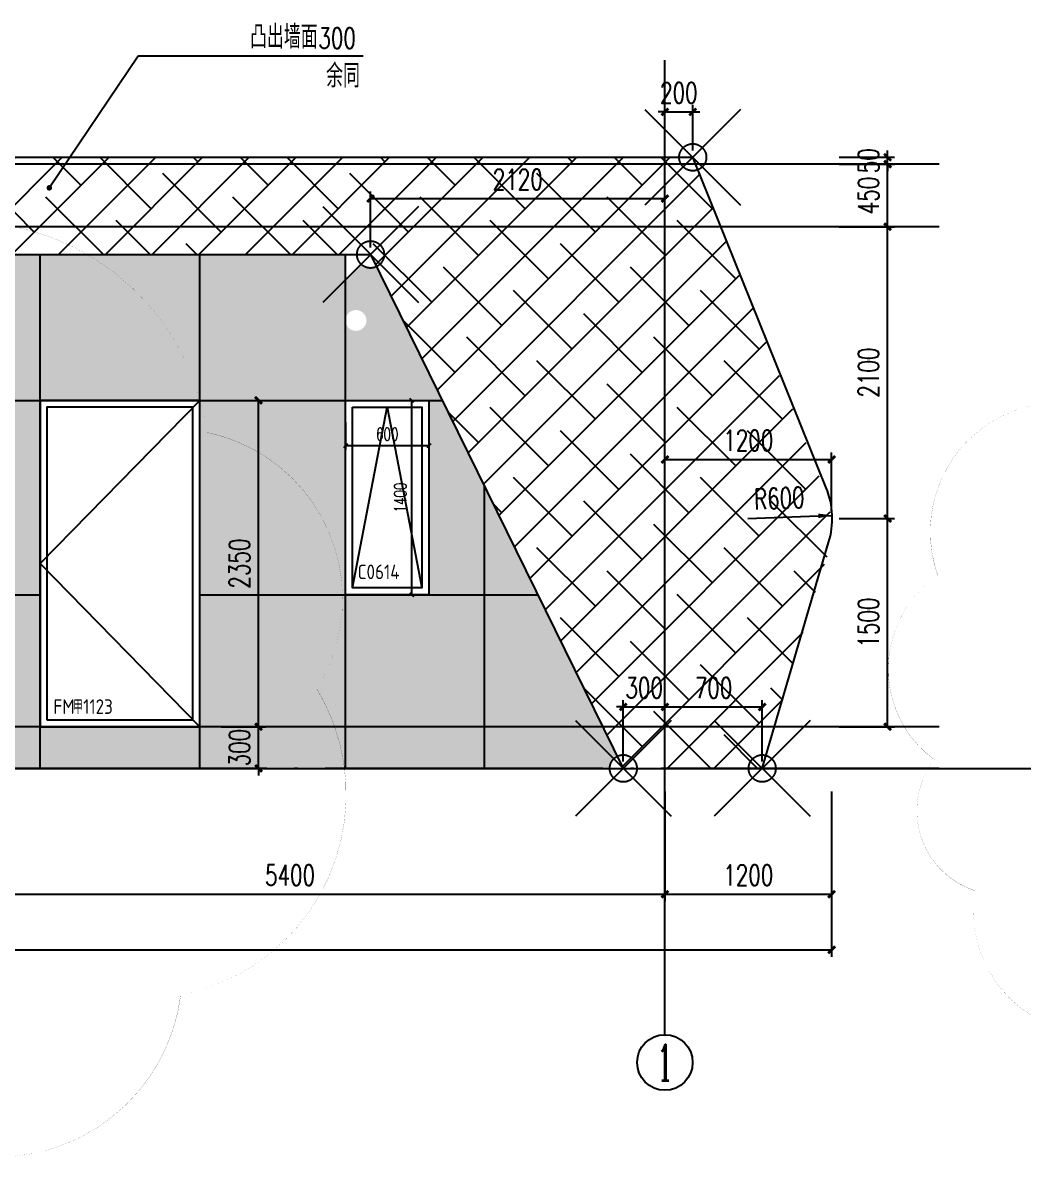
# Model space of a CAD drawing. Extents: x -4210259 to 293730, y -7499 to 868879.
# Drawn here: x -2235998 to -2228793, y 514138 to 522307 of the extents above; entities that cross this region are included whole.
import ezdxf
from ezdxf.enums import TextEntityAlignment as Align

# ---------------------------------------------------------------- set-up
doc = ezdxf.new("R2010")
doc.units = 0
doc.header["$LTSCALE"] = 1000
doc.header["$MEASUREMENT"] = 0
doc.linetypes.add('99立面图例外参$0$99立面图例外参$0$$0$DOTE', pattern=[2.42, 2, -0.2, 0.02, -0.2])
doc.linetypes.add('DOTE', pattern=[2.42, 2, -0.2, 0.02, -0.2])
doc.layers.get('Defpoints').update_dxf_attribs({"color": 210})
for name, color, linetype in [('99立面图例外参$0$99立面图例外参$0$$0$A-AXIS-DOTE', 14, '99立面图例外参$0$99立面图例外参$0$$0$DOTE'), ('99立面图例外参$0$99立面图例外参$0$$0$AS-COLN', 6, 'Continuous'), ('A-AXIS-D', 1, 'Continuous'), ('A-AXIS-DOTE', 14, 'DOTE'), ('A-AXIS-DP', 126, 'Continuous'), ('A-HATCH-2', 251, 'Continuous'), ('A-LIN-V', 9, 'Continuous'), ('A-SFCE', 30, 'Continuous'), ('A-WINDOW', 140, 'Continuous'), ('A-门窗表显示尺寸', 160, 'Continuous'), ('DIM_SYMB', 3, 'Continuous'), ('PUB_TEXT', 7, 'Continuous')]:
    doc.layers.add(name, color=color, linetype=linetype)
doc.layers.add('99立面图例外参$0$99立面图例外参$0$A-WALL-HATCH', color=8, linetype='Continuous', lineweight=13)
doc.styles.add('_TCH_AXIS', font='COMPLEX', dxfattribs={"bigfont": 'GBCBIG'})
doc.styles.add('_TCH_DIM', font='SIMPLEX', dxfattribs={"bigfont": 'GBCBIG'})
doc.styles.add('_TCH_DIM_T3', font='SIMPLEX', dxfattribs={"width": 0.705882, "bigfont": 'GBCBIG'})
doc.styles.get("Standard").update_dxf_attribs({"font": 'gbenor.shx', "bigfont": 'gbcbig.shx'})
doc.dimstyles.new('_TCH_ARCH&&30', dxfattribs={"dimtxt": 89.25, "dimasz": 30, "dimexe": 30, "dimexo": 30, "dimgap": 37.875, "dimtad": 1, "dimdec": 0, "dimzin": 0, "dimdsep": 46, "dimtxsty": '_TCH_DIM_T3', "dimblk": 'ARCHTICK', "dimcen": 0.09, "dimclrt": 7, "dimazin": 2, "dimtfac": 1, "dimtdec": 0, "dimtix": 1, "dimtmove": 2, "dimatfit": 3, "dimfxl": 0, "dimtolj": 1, "dimtzin": 0, "dimarcsym": 0})
doc.dimstyles.new('_TCH_ARCH&&50', dxfattribs={"dimtxt": 148.75, "dimasz": 50, "dimexe": 50, "dimexo": 50, "dimgap": 63.125, "dimtad": 1, "dimdec": 0, "dimzin": 0, "dimdsep": 46, "dimtxsty": '_TCH_DIM_T3', "dimblk": 'ARCHTICK', "dimcen": 0.09, "dimclrt": 7, "dimazin": 2, "dimtfac": 1, "dimtdec": 0, "dimtix": 1, "dimtmove": 2, "dimatfit": 3, "dimfxl": 0, "dimtolj": 1, "dimtzin": 0, "dimarcsym": 0})

# ---------------------------------------------------------------- blocks, each defined once
blk = doc.blocks.new('_ArchTick')
at = {"color": 0, "linetype": 'ByBlock', "const_width": 0.4}
blk.add_lwpolyline([(-0.5, -0.5), (0.5, 0.5)], dxfattribs=at)
blk = doc.blocks.new('*D1239')
at = {"layer": 'A-门窗表显示尺寸', "color": 0, "lineweight": -2}
for p, q in [((40599807523.278801, 3385975122.547975), (40599807523.278801, 3385974923.821961)), ((40599808123.275787, 3385975122.547975), (40599808123.275787, 3385974923.821961)), ((40599807523.278801, 3385974953.821961), (40599808123.275787, 3385974953.821961))]:
    blk.add_line(p, q, dxfattribs=at)
at = {"layer": 'Defpoints', "color": 0}
for p in [(40599807523.278801, 3385975152.547975), (40599808123.275787, 3385975152.547975), (40599808123.275787, 3385974953.821961)]:
    blk.add_point(p, dxfattribs=at)
at = {"layer": 'A-门窗表显示尺寸', "color": 0, "lineweight": -2, "xscale": 30, "yscale": 30, "zscale": 30, "rotation": 180}
blk.add_blockref('_ArchTick', (40599807523.278801, 3385974953.821961), dxfattribs=at)
at = {"layer": 'A-门窗表显示尺寸', "color": 0, "lineweight": -2, "xscale": 30, "yscale": 30, "zscale": 30}
blk.add_blockref('_ArchTick', (40599808123.275787, 3385974953.821961), dxfattribs=at)
at = {"layer": 'A-门窗表显示尺寸', "color": 7, "insert": (40599807823.277298, 3385975036.321961), "char_height": 89.25, "attachment_point": 5, "style": '_TCH_DIM_T3'}
blk.add_mtext('\\A1;600', dxfattribs=at)
blk = doc.blocks.new('*D1240')
at = {"layer": 'A-门窗表显示尺寸', "color": 0, "lineweight": -2}
for p, q in [((40599807750.000023, 3385975280.000002), (40599808029.997002, 3385975280.000002)), ((40599807999.997002, 3385973880.000002), (40599807999.997002, 3385975280.000002)), ((40599807750.000023, 3385973880.000002), (40599808029.997002, 3385973880.000002))]:
    blk.add_line(p, q, dxfattribs=at)
at = {"layer": 'Defpoints', "color": 0}
for p in [(40599807720.000023, 3385975280.000002), (40599807999.997002, 3385975280.000002), (40599807720.000023, 3385973880.000002)]:
    blk.add_point(p, dxfattribs=at)
at = {"layer": 'A-门窗表显示尺寸', "color": 0, "lineweight": -2, "xscale": 30, "yscale": 30, "zscale": 30}
for p, rotation in [((40599807999.997002, 3385975280.000002), 90), ((40599807999.997002, 3385973880.000002), 270)]:
    blk.add_blockref('_ArchTick', p, dxfattribs=dict(at, rotation=rotation))
at = {"layer": 'A-门窗表显示尺寸', "color": 7, "insert": (40599807917.496986, 3385974579.99999), "char_height": 89.25, "attachment_point": 5, "rotation": 90, "style": '_TCH_DIM_T3'}
blk.add_mtext('\\A1;1400', dxfattribs=at)
blk = doc.blocks.new('99立面图例外参$0$99立面图例外参$0$$0$dotee')
at = {"layer": '99立面图例外参$0$99立面图例外参$0$$0$A-AXIS-DOTE'}
for points in [[(433561.4, -2127753.2), (434268.5, -2128460.3)], [(434268.5, -2127753.2), (433561.4, -2128460.3)]]:
    blk.add_lwpolyline(points, dxfattribs=at)
blk.add_circle((433914.9, -2128106.8), 100, dxfattribs=at)
blk = doc.blocks.new('*D138')
at = {"layer": 'A-AXIS-DP', "color": 0, "lineweight": -2}
for p, q in [((-2234570, 519587.5), (-2234250, 519587.5)), ((-2234300, 517237.5), (-2234300, 519587.5)), ((-2234570, 517237.5), (-2234250, 517237.5))]:
    blk.add_line(p, q, dxfattribs=at)
at = {"layer": 'Defpoints', "color": 0}
for p in [(-2234620, 519587.5), (-2234300, 519587.5), (-2234620, 517237.5)]:
    blk.add_point(p, dxfattribs=at)
at = {"layer": 'A-AXIS-DP', "color": 0, "lineweight": -2, "xscale": 50, "yscale": 50, "zscale": 50}
for p, rotation in [((-2234300, 519587.5), 90), ((-2234300, 517237.5), 270)]:
    blk.add_blockref('_ArchTick', p, dxfattribs=dict(at, rotation=rotation))
at = {"layer": 'A-AXIS-DP', "color": 7, "insert": (-2234437.5, 518412.5), "char_height": 148.75, "attachment_point": 5, "rotation": 90, "style": '_TCH_DIM_T3'}
blk.add_mtext('\\A1;2350', dxfattribs=at)
blk = doc.blocks.new('*D139')
at = {"layer": 'A-AXIS-DP', "color": 0, "lineweight": -2}
for p, q in [((-2234300, 517237.5), (-2234300, 517287.5)), ((-2234570, 517237.5), (-2234250, 517237.5)), ((-2234300, 516937.5), (-2234300, 517237.5)), ((-2234570, 516937.5), (-2234250, 516937.5)), ((-2234300, 516937.5), (-2234300, 516887.5))]:
    blk.add_line(p, q, dxfattribs=at)
at = {"layer": 'Defpoints', "color": 0}
for p in [(-2234620, 517237.5), (-2234300, 517237.5), (-2234620, 516937.5)]:
    blk.add_point(p, dxfattribs=at)
at = {"layer": 'A-AXIS-DP', "color": 0, "lineweight": -2, "xscale": 50, "yscale": 50, "zscale": 50}
for p, rotation in [((-2234300, 517237.5), 270), ((-2234300, 516937.5), 90)]:
    blk.add_blockref('_ArchTick', p, dxfattribs=dict(at, rotation=rotation))
at = {"layer": 'A-AXIS-DP', "color": 7, "insert": (-2234437.5, 517087.5), "char_height": 148.75, "attachment_point": 5, "rotation": 90, "style": '_TCH_DIM_T3'}
blk.add_mtext('\\A1;300', dxfattribs=at)
blk = doc.blocks.new('*D917')
at = {"layer": 'A-AXIS-DP', "color": 0, "lineweight": -2}
for p, q in [((-2231673.3, 516987.5), (-2231673.3, 517430)), ((-2231373.3, 516987.5), (-2231373.3, 517430)), ((-2231673.3, 517380), (-2231723.3, 517380)), ((-2231673.3, 517380), (-2231373.3, 517380)), ((-2231373.3, 517380), (-2231323.3, 517380))]:
    blk.add_line(p, q, dxfattribs=at)
at = {"layer": 'Defpoints', "color": 0}
for p in [(-2231373.3, 517380), (-2231673.3, 516937.5), (-2231373.3, 516937.5)]:
    blk.add_point(p, dxfattribs=at)
at = {"layer": 'A-AXIS-DP', "color": 0, "lineweight": -2, "xscale": 50, "yscale": 50, "zscale": 50}
blk.add_blockref('_ArchTick', (-2231673.3, 517380), dxfattribs=at)
at = {"layer": 'A-AXIS-DP', "color": 0, "lineweight": -2, "xscale": 50, "yscale": 50, "zscale": 50, "rotation": 180}
blk.add_blockref('_ArchTick', (-2231373.3, 517380), dxfattribs=at)
at = {"layer": 'A-AXIS-DP', "color": 7, "insert": (-2231523.3, 517517.5), "char_height": 148.75, "attachment_point": 5, "style": '_TCH_DIM_T3'}
blk.add_mtext('\\A1;300', dxfattribs=at)
blk = doc.blocks.new('*D918')
at = {"layer": 'A-AXIS-DP', "color": 0, "lineweight": -2}
for p, q in [((-2231373.3, 516987.5), (-2231373.3, 517430)), ((-2230673.3, 516987.5), (-2230673.3, 517430)), ((-2231373.3, 517380), (-2230673.3, 517380))]:
    blk.add_line(p, q, dxfattribs=at)
at = {"layer": 'Defpoints', "color": 0}
for p in [(-2230673.3, 517380), (-2231373.3, 516937.5), (-2230673.3, 516937.5)]:
    blk.add_point(p, dxfattribs=at)
at = {"layer": 'A-AXIS-DP', "color": 0, "lineweight": -2, "xscale": 50, "yscale": 50, "zscale": 50, "rotation": 180}
blk.add_blockref('_ArchTick', (-2231373.3, 517380), dxfattribs=at)
at = {"layer": 'A-AXIS-DP', "color": 0, "lineweight": -2, "xscale": 50, "yscale": 50, "zscale": 50}
blk.add_blockref('_ArchTick', (-2230673.3, 517380), dxfattribs=at)
at = {"layer": 'A-AXIS-DP', "color": 7, "insert": (-2231023.3, 517517.5), "char_height": 148.75, "attachment_point": 5, "style": '_TCH_DIM_T3'}
blk.add_mtext('\\A1;700', dxfattribs=at)
blk = doc.blocks.new('*D919')
at = {"layer": 'A-AXIS-DP', "color": 0, "lineweight": -2}
for p, q in [((-2233493.3, 520687.5), (-2233493.3, 521090)), ((-2231373.3, 520687.5), (-2231373.3, 521090)), ((-2233493.3, 521040), (-2231373.3, 521040))]:
    blk.add_line(p, q, dxfattribs=at)
at = {"layer": 'Defpoints', "color": 0}
for p in [(-2231373.3, 521040), (-2233493.3, 520637.5), (-2231373.3, 520637.5)]:
    blk.add_point(p, dxfattribs=at)
at = {"layer": 'A-AXIS-DP', "color": 0, "lineweight": -2, "xscale": 50, "yscale": 50, "zscale": 50, "rotation": 180}
blk.add_blockref('_ArchTick', (-2233493.3, 521040), dxfattribs=at)
at = {"layer": 'A-AXIS-DP', "color": 0, "lineweight": -2, "xscale": 50, "yscale": 50, "zscale": 50}
blk.add_blockref('_ArchTick', (-2231373.3, 521040), dxfattribs=at)
at = {"layer": 'A-AXIS-DP', "color": 7, "insert": (-2232433.3, 521177.5), "char_height": 148.75, "attachment_point": 5, "style": '_TCH_DIM_T3'}
blk.add_mtext('\\A1;2120', dxfattribs=at)
blk = doc.blocks.new('*D920')
at = {"layer": 'A-AXIS-DP', "color": 0, "lineweight": -2}
for p, q in [((-2230119.1, 521337.5), (-2229720, 521337.5)), ((-2229770, 521337.5), (-2229770, 521387.5)), ((-2229770, 521287.5), (-2229770, 521337.5)), ((-2230119.1, 521287.5), (-2229720, 521287.5)), ((-2229770, 521287.5), (-2229770, 521237.5))]:
    blk.add_line(p, q, dxfattribs=at)
at = {"layer": 'Defpoints', "color": 0}
for p in [(-2230169.1, 521337.5), (-2229770, 521337.5), (-2230169.1, 521287.5)]:
    blk.add_point(p, dxfattribs=at)
at = {"layer": 'A-AXIS-DP', "color": 0, "lineweight": -2, "xscale": 50, "yscale": 50, "zscale": 50}
for p, rotation in [((-2229770, 521337.5), 270), ((-2229770, 521287.5), 90)]:
    blk.add_blockref('_ArchTick', p, dxfattribs=dict(at, rotation=rotation))
at = {"layer": 'A-AXIS-DP', "color": 7, "insert": (-2229907.5, 521312.5), "char_height": 148.75, "attachment_point": 5, "rotation": 90, "style": '_TCH_DIM_T3'}
blk.add_mtext('\\A1;50', dxfattribs=at)
blk = doc.blocks.new('*D921')
at = {"layer": 'A-AXIS-DP', "color": 0, "lineweight": -2}
for p, q in [((-2230119.1, 521287.5), (-2229720, 521287.5)), ((-2229770, 520837.5), (-2229770, 521287.5)), ((-2230119.1, 520837.5), (-2229720, 520837.5))]:
    blk.add_line(p, q, dxfattribs=at)
at = {"layer": 'Defpoints', "color": 0}
for p in [(-2230169.1, 521287.5), (-2229770, 521287.5), (-2230169.1, 520837.5)]:
    blk.add_point(p, dxfattribs=at)
at = {"layer": 'A-AXIS-DP', "color": 0, "lineweight": -2, "xscale": 50, "yscale": 50, "zscale": 50}
for p, rotation in [((-2229770, 521287.5), 90), ((-2229770, 520837.5), 270)]:
    blk.add_blockref('_ArchTick', p, dxfattribs=dict(at, rotation=rotation))
at = {"layer": 'A-AXIS-DP', "color": 7, "insert": (-2229907.5, 521062.5), "char_height": 148.75, "attachment_point": 5, "rotation": 90, "style": '_TCH_DIM_T3'}
blk.add_mtext('\\A1;450', dxfattribs=at)
blk = doc.blocks.new('*D922')
at = {"layer": 'A-AXIS-DP', "color": 0, "lineweight": -2}
for p, q in [((-2230119.1, 520837.5), (-2229720, 520837.5)), ((-2229770, 518737.1), (-2229770, 520837.5)), ((-2230119.1, 518737.1), (-2229720, 518737.1))]:
    blk.add_line(p, q, dxfattribs=at)
at = {"layer": 'Defpoints', "color": 0}
for p in [(-2230169.1, 520837.5), (-2229770, 520837.5), (-2230169.1, 518737.1)]:
    blk.add_point(p, dxfattribs=at)
at = {"layer": 'A-AXIS-DP', "color": 0, "lineweight": -2, "xscale": 50, "yscale": 50, "zscale": 50}
for p, rotation in [((-2229770, 520837.5), 90), ((-2229770, 518737.1), 270)]:
    blk.add_blockref('_ArchTick', p, dxfattribs=dict(at, rotation=rotation))
at = {"layer": 'A-AXIS-DP', "color": 7, "insert": (-2229907.5, 519787.3), "char_height": 148.75, "attachment_point": 5, "rotation": 90, "style": '_TCH_DIM_T3'}
blk.add_mtext('\\A1;2100', dxfattribs=at)
blk = doc.blocks.new('*D923')
at = {"layer": 'A-AXIS-DP', "color": 0, "lineweight": -2}
for p, q in [((-2230119.1, 518737.1), (-2229720, 518737.1)), ((-2229770, 517237.5), (-2229770, 518737.1)), ((-2230119.1, 517237.5), (-2229720, 517237.5))]:
    blk.add_line(p, q, dxfattribs=at)
at = {"layer": 'Defpoints', "color": 0}
for p in [(-2230169.1, 518737.1), (-2229770, 518737.1), (-2230169.1, 517237.5)]:
    blk.add_point(p, dxfattribs=at)
at = {"layer": 'A-AXIS-DP', "color": 0, "lineweight": -2, "xscale": 50, "yscale": 50, "zscale": 50}
for p, rotation in [((-2229770, 518737.1), 90), ((-2229770, 517237.5), 270)]:
    blk.add_blockref('_ArchTick', p, dxfattribs=dict(at, rotation=rotation))
at = {"layer": 'A-AXIS-DP', "color": 7, "insert": (-2229907.5, 517987.3), "char_height": 148.75, "attachment_point": 5, "rotation": 90, "style": '_TCH_DIM_T3'}
blk.add_mtext('\\A1;1500', dxfattribs=at)
blk = doc.blocks.new('*D924')
at = {"layer": 'A-AXIS-DP', "color": 0, "lineweight": -2}
for p, q in [((-2231373.275795, 518787.104151), (-2231373.275795, 519212)), ((-2230173.275795, 518787.104151), (-2230173.275795, 519212)), ((-2231373.275795, 519162), (-2230173.275795, 519162))]:
    blk.add_line(p, q, dxfattribs=at)
at = {"layer": 'Defpoints', "color": 0}
for p in [(-2230173.275795, 519162), (-2231373.275795, 518737.104151), (-2230173.275795, 518737.104151)]:
    blk.add_point(p, dxfattribs=at)
at = {"layer": 'A-AXIS-DP', "color": 0, "lineweight": -2, "xscale": 50, "yscale": 50, "zscale": 50, "rotation": 180}
blk.add_blockref('_ArchTick', (-2231373.275795, 519162), dxfattribs=at)
at = {"layer": 'A-AXIS-DP', "color": 0, "lineweight": -2, "xscale": 50, "yscale": 50, "zscale": 50}
blk.add_blockref('_ArchTick', (-2230173.275795, 519162), dxfattribs=at)
at = {"layer": 'A-AXIS-DP', "color": 7, "insert": (-2230773.275795, 519299.5), "char_height": 148.75, "attachment_point": 5, "style": '_TCH_DIM_T3'}
blk.add_mtext('\\A1;1200', dxfattribs=at)
blk = doc.blocks.new('*D925')
at = {"layer": 'A-AXIS-DP', "color": 0, "lineweight": -2}
for p, q in [((-2231373.3, 521664), (-2231423.3, 521664)), ((-2231373.3, 521387.5), (-2231373.3, 521714)), ((-2231373.3, 521664), (-2231173.3, 521664)), ((-2231173.3, 521387.5), (-2231173.3, 521714)), ((-2231173.3, 521664), (-2231123.3, 521664))]:
    blk.add_line(p, q, dxfattribs=at)
at = {"layer": 'Defpoints', "color": 0}
for p in [(-2231173.3, 521664), (-2231373.3, 521337.5), (-2231173.3, 521337.5)]:
    blk.add_point(p, dxfattribs=at)
at = {"layer": 'A-AXIS-DP', "color": 0, "lineweight": -2, "xscale": 50, "yscale": 50, "zscale": 50}
blk.add_blockref('_ArchTick', (-2231373.3, 521664), dxfattribs=at)
at = {"layer": 'A-AXIS-DP', "color": 0, "lineweight": -2, "xscale": 50, "yscale": 50, "zscale": 50, "rotation": 180}
blk.add_blockref('_ArchTick', (-2231173.3, 521664), dxfattribs=at)
at = {"layer": 'A-AXIS-DP', "color": 7, "insert": (-2231273.3, 521801.5), "char_height": 148.75, "attachment_point": 5, "style": '_TCH_DIM_T3'}
blk.add_mtext('\\A1;200', dxfattribs=at)
blk = doc.blocks.new('*D947')
at = {"layer": 'A-AXIS-D', "color": 0, "lineweight": -2}
for p, q in [((-2244423.5, 516617.5), (-2244423.5, 515581.5)), ((-2230173.3, 516617.5), (-2230173.3, 515581.5)), ((-2244423.5, 515631.5), (-2230173.3, 515631.5))]:
    blk.add_line(p, q, dxfattribs=at)
at = {"layer": 'Defpoints', "color": 0}
for p in [(-2244423.5, 516667.5), (-2230173.3, 516667.5), (-2230173.3, 515631.5)]:
    blk.add_point(p, dxfattribs=at)
at = {"layer": 'A-AXIS-D', "color": 0, "lineweight": -2, "xscale": 50, "yscale": 50, "zscale": 50, "rotation": 180}
blk.add_blockref('_ArchTick', (-2244423.5, 515631.5), dxfattribs=at)
at = {"layer": 'A-AXIS-D', "color": 0, "lineweight": -2, "xscale": 50, "yscale": 50, "zscale": 50}
blk.add_blockref('_ArchTick', (-2230173.3, 515631.5), dxfattribs=at)
at = {"layer": 'A-AXIS-D', "color": 7, "insert": (-2237298.4, 515769), "char_height": 148.75, "attachment_point": 5, "style": '_TCH_DIM_T3'}
blk.add_mtext('\\A1;14250', dxfattribs=at)
blk = doc.blocks.new('*D948')
at = {"layer": 'A-AXIS-D', "color": 0, "lineweight": -2}
for p, q in [((-2231373.3, 516771.5), (-2231373.3, 515981.5)), ((-2230173.3, 516771.5), (-2230173.3, 515981.5)), ((-2231373.3, 516031.5), (-2230173.3, 516031.5))]:
    blk.add_line(p, q, dxfattribs=at)
at = {"layer": 'Defpoints', "color": 0}
for p in [(-2231373.3, 516821.5), (-2230173.3, 516821.5), (-2230173.3, 516031.5)]:
    blk.add_point(p, dxfattribs=at)
at = {"layer": 'A-AXIS-D', "color": 0, "lineweight": -2, "xscale": 50, "yscale": 50, "zscale": 50, "rotation": 180}
blk.add_blockref('_ArchTick', (-2231373.3, 516031.5), dxfattribs=at)
at = {"layer": 'A-AXIS-D', "color": 0, "lineweight": -2, "xscale": 50, "yscale": 50, "zscale": 50}
blk.add_blockref('_ArchTick', (-2230173.3, 516031.5), dxfattribs=at)
at = {"layer": 'A-AXIS-D', "color": 7, "insert": (-2230773.3, 516169), "char_height": 148.75, "attachment_point": 5, "style": '_TCH_DIM_T3'}
blk.add_mtext('\\A1;1200', dxfattribs=at)
blk = doc.blocks.new('*D949')
at = {"layer": 'A-AXIS-D', "color": 0, "lineweight": -2}
for p, q in [((-2236773.3, 516771.5), (-2236773.3, 515981.5)), ((-2231373.3, 516771.5), (-2231373.3, 515981.5)), ((-2236773.3, 516031.5), (-2231373.3, 516031.5))]:
    blk.add_line(p, q, dxfattribs=at)
at = {"layer": 'Defpoints', "color": 0}
for p in [(-2236773.3, 516821.5), (-2231373.3, 516821.5), (-2231373.3, 516031.5)]:
    blk.add_point(p, dxfattribs=at)
at = {"layer": 'A-AXIS-D', "color": 0, "lineweight": -2, "xscale": 50, "yscale": 50, "zscale": 50, "rotation": 180}
blk.add_blockref('_ArchTick', (-2236773.3, 516031.5), dxfattribs=at)
at = {"layer": 'A-AXIS-D', "color": 0, "lineweight": -2, "xscale": 50, "yscale": 50, "zscale": 50}
blk.add_blockref('_ArchTick', (-2231373.3, 516031.5), dxfattribs=at)
at = {"layer": 'A-AXIS-D', "color": 7, "insert": (-2234073.3, 516169), "char_height": 148.75, "attachment_point": 5, "style": '_TCH_DIM_T3'}
blk.add_mtext('\\A1;5400', dxfattribs=at)
blk = doc.blocks.new('er53543')
at = {"layer": 'A-LIN-V'}
blk.add_lwpolyline([(40599807573.275787, 3385973930), (40599807823.275787, 3385975230), (40599808073.275787, 3385973930)], dxfattribs=at)
at = {"layer": 'A-WINDOW'}
for points in [[(40599807523.275787, 3385975280), (40599808123.275787, 3385975280), (40599808123.275787, 3385973880), (40599807523.275787, 3385973880)], [(40599807573.275787, 3385975230), (40599808073.275787, 3385975230), (40599808073.275787, 3385973930), (40599807573.275787, 3385973930)]]:
    blk.add_lwpolyline(points, close=True, dxfattribs=at)
at = {"layer": 'PUB_TEXT', "color": 3}
blk.add_text('C0614', height=105, dxfattribs=at).set_placement((40599807609.996986, 3385973992.547974))
at = {"layer": 'A-门窗表显示尺寸'}
for p1, p2, distance, picture, middle in [((40599807720, 3385973880), (40599807720, 3385975280), -279.997002, '*D1240', (40599807917.496986, 3385974579.99999)), ((40599807523.278801, 3385975152.547975), (40599808123.275787, 3385975152.547975), -198.726014, '*D1239', (40599807823.277298, 3385975036.321961))]:
    dim = blk.add_aligned_dim(p1=p1, p2=p2, distance=distance, dimstyle='_TCH_ARCH&&30', dxfattribs=at)
    dim.commit()
    dim.dimension.update_dxf_attribs({"geometry": picture, "text_midpoint": middle})

msp = doc.modelspace()

# ---------------------------------------------------------------- hatches: boundary and pattern name
at = {"layer": '99立面图例外参$0$99立面图例外参$0$A-WALL-HATCH'}
h = msp.add_hatch(dxfattribs=at)
h.set_pattern_fill('大理石', color=256, scale=200)
h.set_pattern_definition([(41.9872125, (500, 68.57), (1199.999982, 900.00002), [19.21946, -4016.8677]), (68.1985905, (214.29, 38.57), (599.9999996, 1800.000001), [69.23783, -4777.41048]), (60.945396, (200, 4.29), (599.9999597, 900.0000255), [29.41609, -6147.9618]), (90, (214.3, 30), (600, -4e-14), [8.57143, -891.42852]), (71.565051, (494.29, 51.43), (1e-06, 900.000002), [18.07016, -1879.29642]), (171.469234, (494.29, 51.43), (-599.999998, 5.6e-06), [28.89107, -6038.2332]), (79.215702, (454.286, -4.286), (600.000003, 3600.0000017), [61.07874, -6352.1886]), (62.1329961, (2.857, 270), (2399.99997084, 4500.0000176), [140.58914, -29383.1298]), (0, (11.5, 402), (0, 900), [0, -600]), (64.9831065, (400, 565.714), (1200.000003, 2699.9999982), [94.58826, -9837.1788]), (81.4391104, (631.429, 210), (1199.99999793, 8099.99994892), [134.35409, -28080.0036]), (82.8749836, (300, 291.43), (599.99996395, 4500.0000045), [69.10507, -14442.9588]), (76.75948, (240, 102.857), (600.00000583, 2699.9999979), [149.69356, -15568.1304]), (0, (146.5, 103.3), (0, 900), [0, -600]), (0, (156.1, 93.7), (0, 900), [0, -600]), (0, (223.6, 141.8), (0, 900), [0, -600]), (0, (204.3, 247.8), (0, 900), [0, -600]), (59.0362434, (274.286, 248.57), (599.9999522, 900.0000258), [49.97959, -10445.7336]), (0, (299.9, 289.8), (0, 900), [0, -600]), (0, (223.6, 257.4), (0, 900), [0, -600]), (0, (252.5, 315.25), (0, 900), [0, -600]), (0, (223.6, 228.5), (0, 900), [0, -600]), (50.194429, (571.43, 167.14), (600.0000004, 900.0000004), [22.315, -4663.8348]), (90, (571.4, 141.4), (600, -4e-14), [25.71428, -874.28568]), (43.66778, (540, 111.43), (1800.0000014, 1799.9999965), [43.4483, -9080.6952]), (90, (540, 102.86), (600, -4e-14), [8.57143, -891.42852]), (39.805571, (514.286, 81.43), (1199.9999713, 900.0000354), [33.4725, -6995.7522]), (0, (426, 141.8), (0, 900), [0, -600]), (0, (572.7, 169), (0, 900), [0, -600]), (0, (572.7, 169), (0, 900), [0, -600]), (29.3577535, (585.71, 184.29), (1799.9999964, 900.0000053), [52.45017, -5454.81774]), (0, (570.65, 228.5), (0, 900), [0, -600]), (146.309932, (400, 565.714), (-1200.0000074, 899.9999844), [61.80945, -6428.1828]), (8.1301023, (334.286, 445.714), (5999.99995775, 899.99999466), [60.60915, -12667.3128]), (47.8624052, (200, 428.57), (2400.00000106, 2699.9999975), [80.91316, -16910.8494]), (14.6208739, (68.57, 394.286), (3599.9999901, 900.00003754), [135.82702, -14126.01]), (0, (117.5, 450.1), (0, 900), [0, -600]), (18.434949, (308.57, 360), (2400.0000002, 899.999997), [27.10524, -5664.9945]), (16.699244, (334.29, 368.57), (599.999988, 5e-05), [14.91472, -3117.17718]), (101.093723, (348.57, 372.857), (-1200.0000105, 6299.99994104), [74.2445, -15517.0992]), (0, (271.8, 411.6), (0, 900), [0, -600]), (0, (334, 447.4), (0, 900), [0, -600]), (0, (252.5, 344.15), (0, 900), [0, -600]), (0, (175.4, 536.8), (0, 900), [0, -600]), (0, (146.5, 498.3), (0, 900), [0, -600]), (44.1449026, (300, 552.857), (1800.0000031, 1799.99999994), [67.68776, -14146.7412]), (54.5829447, (254.286, 488.57), (600.0000017, 899.99999645), [78.8825, -16486.4424]), (0, (300.8, 553.45), (0, 900), [0, -600]), (0, (213.95, 507.9), (0, 900), [0, -600]), (0, (300.8, 553.45), (0, 900), [0, -600]), (0, (254.4, 487.2), (0, 900), [0, -600]), (75.068583, (394.29, 454.29), (600, 2700.000001), [22.1774, -4635.075]), (90, (400, 475.7), (600, -4e-14), [90, -810]), (50.194429, (505.71, 852.86), (600.0000004, 900.0000004), [22.315, -4663.8348]), (0, (339.3, 662.1), (0, 900), [0, -600]), (0, (358.6, 652.45), (0, 900), [0, -600]), (0, (281.4, 671.7), (0, 900), [0, -600]), (0, (377.8, 777.7), (0, 900), [0, -600]), (53.1301023, (440, 724.286), (600.0000009, 899.9999994), [42.85714, -8957.1426]), (90, (440, 651.4), (600, -4e-14), [72.85714, -827.14284]), (0, (440.1, 652.9), (0, 900), [0, -600]), (23.1985905, (485.71, 844.29), (1800.000001, 900.0000005), [21.75935, -4547.7045]), (66.037511, (480, 831.43), (600, 1799.999999), [14.0698, -2940.58752]), (66.037511, (474.29, 818.57), (600, 1799.999999), [14.0698, -2940.58752]), (81.8698976, (465.714, 758.57), (600.0000026, 4500.00000045), [60.60915, -12667.3128]), (90, (520, 870), (600, -4e-14), [21.42857, -878.57142]), (0, (454.1, 900), (0, 900), [0, -600])])
h.paths.add_polyline_path([(-2239723.3, 520637.5), (-2241173.3, 520637.5), (-2241173.3, 519587.5), (-2239723.3, 519587.5)])
h.paths.add_polyline_path([(-2238573.3, 520637.5), (-2239723.3, 520637.5), (-2239723.3, 519587.5), (-2238573.3, 519587.5)])
edge = h.paths.add_edge_path()
edge.add_line((-2237523.3, 520637.5), (-2238020.1, 520637.5))
edge.add_line((-2238020.1, 520637.5), (-2238074.4, 520389.8))
edge.add_arc((-2238076.6, 520380), 10, 257.63273, 77.63273, ccw=False)
edge.add_arc((-2238076.6, 520380), 10, 77.63273, 257.63273, ccw=False)
edge.add_line((-2238074.4, 520389.8), (-2238020.1, 520637.5))
edge.add_line((-2238020.1, 520637.5), (-2238573.3, 520637.5))
edge.add_line((-2238573.3, 520637.5), (-2238573.3, 519587.5))
edge.add_line((-2238573.3, 519587.5), (-2237523.3, 519587.5))
edge.add_line((-2237523.3, 519587.5), (-2237523.3, 520637.5))
h.paths.add_polyline_path([(-2237523.3, 519587.5), (-2238573.3, 519587.5), (-2238573.3, 518187.5), (-2237523.3, 518187.5)])
h.paths.add_polyline_path([(-2236223.3, 520637.5), (-2237523.3, 520637.5), (-2237523.3, 519587.5), (-2236223.3, 519587.5)])
h.paths.add_polyline_path([(-2236223.3, 519587.5), (-2236923.3, 519587.5), (-2236923.3, 518187.5), (-2236223.3, 518187.5)])
h.paths.add_polyline_path([(-2234923.3, 520637.5), (-2236223.3, 520637.5), (-2236223.3, 519587.5), (-2234923.3, 519587.5)])
edge = h.paths.add_edge_path()
edge.add_arc((-2233598.5, 520162.5), 75, 176.02704, 183.97296, ccw=False)
edge.add_line((-2233673.3, 520167.6), (-2233673.3, 520637.5))
edge.add_line((-2233673.3, 520637.5), (-2234923.3, 520637.5))
edge.add_line((-2234923.3, 520637.5), (-2234923.3, 519587.5))
edge.add_line((-2234923.3, 519587.5), (-2233673.3, 519587.5))
edge.add_line((-2233673.3, 519587.5), (-2233673.3, 520157.3))
h.paths.add_polyline_path([(-2232673.3, 518970.4), (-2232976.8, 519587.5), (-2233073.3, 519587.5), (-2233073.3, 518187.5), (-2232673.3, 518187.5)])
h.paths.add_polyline_path([(-2232673.3, 518970.4), (-2232673.3, 518187.5), (-2232288.1, 518187.5)])
edge = h.paths.add_edge_path()
edge.add_line((-2232288.1, 518187.5), (-2232673.3, 518187.5))
edge.add_line((-2232673.3, 518187.5), (-2232673.3, 516937.5))
edge.add_line((-2232673.3, 516937.5), (-2231770.8, 516937.5))
edge.add_arc((-2231673.3, 516937.5), 97.5, 116.1922, 180, ccw=False)
edge.add_line((-2231716.3, 517024.9), (-2232288.1, 518187.5))
h.paths.add_polyline_path([(-2232673.3, 518187.5), (-2233673.3, 518187.5), (-2233673.3, 516937.5), (-2232673.3, 516937.5)])
h.paths.add_polyline_path([(-2236223.3, 518187.5), (-2237523.3, 518187.5), (-2237523.3, 516937.5), (-2236223.3, 516937.5)])
h.paths.add_polyline_path([(-2237523.3, 518187.5), (-2238573.3, 518187.5), (-2238573.3, 516937.5), (-2237523.3, 516937.5)])
h.paths.add_polyline_path([(-2239723.3, 518187.5), (-2241173.3, 518187.5), (-2241173.3, 516937.5), (-2238573.3, 516937.5), (-2238573.3, 517237.5), (-2239723.3, 517237.5)])
h.paths.add_polyline_path([(-2234923.3, 517237.5), (-2235873.3, 517237.5), (-2235873.3, 518187.5), (-2236223.3, 518187.5), (-2236223.3, 516937.5), (-2234923.3, 516937.5)])
edge = h.paths.add_edge_path()
edge.add_arc((-2233493.3, 520637.5), 97.5, 225, 296.1922)
edge.add_line((-2233450.2, 520550), (-2232976.8, 519587.5))
edge.add_line((-2232976.8, 519587.5), (-2233673.3, 519587.5))
edge.add_line((-2233673.3, 519587.5), (-2233673.3, 520157.3))
edge.add_arc((-2233598.5, 520162.5), 75, 183.97296, 360)
edge.add_arc((-2233598.5, 520162.5), 75, 0, 176.02704)
edge.add_line((-2233673.3, 520167.6), (-2233673.3, 520457.4))
edge.add_line((-2233673.3, 520457.4), (-2233562.2, 520568.5))
h.paths.add_polyline_path([(-2235873.3, 518187.5), (-2235873.3, 519587.5), (-2236223.3, 519587.5), (-2236223.3, 518187.5)])
h.paths.add_polyline_path([(-2234723.3, 519587.5), (-2234723.3, 518187.5), (-2233673.3, 518187.5), (-2233673.3, 519587.5)])
h.paths.add_polyline_path([(-2234723.3, 518187.5), (-2234723.3, 517237.5), (-2234923.3, 517237.5), (-2234923.3, 516937.5), (-2233673.3, 516937.5), (-2233673.3, 518187.5)])
at = {"layer": 'A-HATCH-2'}
h = msp.add_hatch(dxfattribs=at)
h.set_pattern_fill('ANSI38', color=256, scale=150)
h.set_pattern_definition([(45, (0, 0), (-168.379802, 168.379802), []), (135, (0, 0), (-505.139407, 168.379802), [595.3125, -357.1875])])
edge = h.paths.add_edge_path()
edge.add_line((-2243279.7, 521067.4), (-2242873.3, 520637.5))
edge.add_line((-2242873.3, 520637.5), (-2234923.3, 520637.5))
edge.add_line((-2234923.3, 520637.5), (-2233523.3, 520637.5))
edge.add_line((-2233523.3, 520637.5), (-2233493.3, 520637.5))
edge.add_line((-2233493.3, 520637.5), (-2232927.1, 519486.4))
edge.add_line((-2232927.1, 519486.4), (-2231673.3, 516937.5))
edge.add_line((-2231673.3, 516937.5), (-2230673.3, 516937.5))
edge.add_line((-2230673.3, 516937.5), (-2230253.8, 518326))
edge.add_line((-2230253.8, 518326), (-2230157.3, 518595.4))
edge.add_line((-2230157.3, 518595.4), (-2230196.5, 518878.8))
edge.add_line((-2230196.5, 518878.8), (-2231173.3, 521337.5))
edge.add_line((-2231173.3, 521337.5), (-2243163.5, 521337.5))
edge.add_arc((-2243163.5, 521177.5), 160, 90, 223.45615)

# ---------------------------------------------------------------- linework, layer by layer
at = {"layer": 'A-AXIS-D'}
msp.add_circle((-2231373.9, 514820.5), 200, dxfattribs=at)
at = {"layer": 'A-AXIS-DOTE', "ltscale": 30}
for p, q in [((-2231373.3, 515020.5), (-2231373.3, 522037.5)), ((-2229400, 521287.5), (-2247130, 521287.5)), ((-2229400, 520837.5), (-2247130, 520837.5)), ((-2229400, 517237.5), (-2247130, 517237.5))]:
    msp.add_line(p, q, dxfattribs=at)
at = {"layer": 'A-AXIS-DOTE'}
msp.add_line((-2229400, 516937.5), (-2247130, 516937.5), dxfattribs=at)
at = {"layer": 'A-AXIS-DP'}
msp.add_lwpolyline([(-2230777.3, 518736.8), (-2230269.5, 518755.9), (-2230169.5, 518759.6)], dxfattribs=at)
msp.add_lwpolyline([(-2230269.5, 518755.9, 33, 0, 0), (-2230169.5, 518759.6, 0, 0, 0)], format="xyseb", dxfattribs=at)
at = {"layer": 'A-LIN-V'}
for p, q in [((-2238573.3, 519587.5), (-2232976.8, 519587.5)), ((-2238573.3, 518187.5), (-2235873.3, 518187.5)), ((-2234723.3, 518187.5), (-2232288.1, 518187.5))]:
    msp.add_line(p, q, dxfattribs=at)
for points in [[(-2236796.1, 514286.9, 0, 1.33, 0.520567), (-2234860, 515305.9, 0, 1.33, 0.520567), (-2234860, 515305.9, 0, 1.33, 0.520567), (-2233879.3, 517509.4, 0, 1.33, 0.520567), (-2233879.3, 517509.4, 0, 1.33, 0.520567), (-2234669, 519356.4, 0, 1.33, 0.520567), (-2234669, 519356.4, 0, 1.33, 0.520567), (-2237254.7, 520668.3, 0, 1.33, 0.520567)], [(-2228529, 519572.9, 0, 1.33, 0.520567), (-2229407.9, 518324.6, 0, 1.33, 0.520567), (-2229407.9, 518324.6, 0, 1.33, 0.520567), (-2229433.3, 516999.9, 0, 1.33, 0.520567), (-2229433.3, 516999.9, 0, 1.33, 0.520567), (-2229140.4, 516057.4, 0, 1.33, 0.520567), (-2229140.4, 516057.4, 0, 1.33, 0.520567), (-2228095.9, 515038.4, 0, 1.33, 0.520567)]]:
    msp.add_lwpolyline(points, format="xyseb", dxfattribs=at)
for points in [[(-2235873.3, 516937.5), (-2235873.3, 520637.5)], [(-2234723.3, 516937.5), (-2234723.3, 520637.5)], [(-2233673.3, 516937.5), (-2233673.3, 520637.5)], [(-2234723.3, 519587.5), (-2235873.3, 518412.5), (-2234723.3, 517237.5)], [(-2232673.3, 516937.5), (-2232673.3, 518970.4)]]:
    msp.add_lwpolyline(points, dxfattribs=at)
at = {"layer": 'A-SFCE'}
for p, q in [((-2243163.5, 521337.5), (-2231173.3, 521337.5)), ((-2230211.5, 518958.6), (-2231173.3, 521337.5)), ((-2242873.3, 520637.5), (-2233493.3, 520637.5)), ((-2233493.3, 520637.5), (-2231673.3, 516937.5)), ((-2230673.3, 516937.5), (-2230194.7, 518563.6))]:
    msp.add_line(p, q, dxfattribs=at)
msp.add_lwpolyline([(-2282616.7, 516937.5), (-2171902.9, 516937.5)], dxfattribs=at)
msp.add_arc((-2230769.1, 518737.1), 600, 343.19132, 21.66779, dxfattribs=at)
at = {"layer": 'A-WINDOW'}
for points in [[(-2235873.3, 517237.5), (-2234723.3, 517237.5), (-2234723.3, 519587.5), (-2235873.3, 519587.5)], [(-2235823.3, 517287.5), (-2234773.3, 517287.5), (-2234773.3, 519537.5), (-2235823.3, 519537.5)]]:
    msp.add_lwpolyline(points, close=True, dxfattribs=at)
at = {"layer": 'DIM_SYMB'}
for p, q in [((-2235806.6, 521117.5), (-2235167.1, 522067.5)), ((-2235167.1, 522067.5), (-2233546.6, 522067.5))]:
    msp.add_line(p, q, dxfattribs=at)
at = {"layer": 'DIM_SYMB', "const_width": 20}
msp.add_lwpolyline([(-2235812.1, 521109.2, 1), (-2235801, 521125.7, 1)], format="xyb", close=True, dxfattribs=at)

# ---------------------------------------------------------------- block references
at = {"layer": '99立面图例外参$0$99立面图例外参$0$$0$AS-COLN', "color": 4, "xscale": 0.9750000000000001, "yscale": 0.9750000000000001, "zscale": 0.9750000000000001}
for p in [(-2654240.3, 2596241.6), (-2656560.3, 2595541.6), (-2654740.3, 2591841.6), (-2653740.3, 2591841.6)]:
    msp.add_blockref('99立面图例外参$0$99立面图例外参$0$$0$dotee', p, dxfattribs=at)
at = {"layer": 'A-AXIS-D'}
msp.add_blockref('er53543', (-40602041196.6, -3385455692.5), dxfattribs=at)

# ---------------------------------------------------------------- texts
at = {"layer": 'A-AXIS-DP', "color": 7, "style": '_TCH_DIM', "width": 0.705882}
msp.add_text('R600', height=148.75, rotation=2.15272, dxfattribs=at).set_placement((-2230729.7, 518801.8))
at = {"layer": 'PUB_TEXT', "style": '_TCH_DIM'}
for s, p in [('凸出墙面', (-2234360.5, 522120)), ('余同', (-2233813.1, 521840))]:
    msp.add_text(s, height=168.79, dxfattribs=at).set_placement(p)
at = {"layer": 'PUB_TEXT', "style": '_TCH_DIM', "width": 0.705882}
msp.add_text('300', height=148.75, dxfattribs=at).set_placement((-2233869.1, 522120))
at = {"layer": 'PUB_TEXT', "color": 3}
for s, height, p in [('FM', 105, (-2235776.6, 517330)), ('甲', 101.3, (-2235636.6, 517330)), ('1123', 105, (-2235562.8, 517330))]:
    msp.add_text(s, height=height, dxfattribs=at).set_placement(p)
at = {"layer": 'PUB_TEXT', "style": '_TCH_AXIS'}
msp.add_text('1', height=257.4, dxfattribs=at).set_placement((-2231429, 514691.8), (-2231318.7, 514691.8), align=Align.FIT)

# ---------------------------------------------------------------- dimensions: what is measured, and where the dimension line sits
at = {"layer": 'A-AXIS-D'}
for p1, p2, distance, picture, middle in [((-2236773.3, 516821.5), (-2231373.3, 516821.5), -790, '*D949', (-2234073.3, 516169)), ((-2231373.3, 516821.5), (-2230173.3, 516821.5), -790, '*D948', (-2230773.3, 516169)), ((-2244423.5, 516667.5), (-2230173.3, 516667.5), -1036, '*D947', (-2237298.4, 515769))]:
    dim = msp.add_aligned_dim(p1=p1, p2=p2, distance=distance, dimstyle='_TCH_ARCH&&50', dxfattribs=at)
    dim.commit()
    dim.dimension.update_dxf_attribs({"geometry": picture, "text_midpoint": middle})
at = {"layer": 'A-AXIS-DP'}
for p1, p2, distance, picture, middle in [((-2231373.3, 521337.5), (-2231173.3, 521337.5), 326.6, '*D925', (-2231273.3, 521801.5)), ((-2230169.1, 521287.5), (-2230169.1, 521337.5), -399.1, '*D920', (-2229907.5, 521312.5)), ((-2233493.3, 520637.5), (-2231373.3, 520637.5), 402.5, '*D919', (-2232433.3, 521177.5)), ((-2230169.1, 520837.5), (-2230169.1, 521287.5), -399.1, '*D921', (-2229907.5, 521062.5)), ((-2230169.1, 518737.1), (-2230169.1, 520837.5), -399.1, '*D922', (-2229907.5, 519787.3)), ((-2234620, 517237.5), (-2234620, 519587.5), -320, '*D138', (-2234437.5, 518412.5)), ((-2231373.3, 518737.1), (-2230173.3, 518737.1), 424.9, '*D924', (-2230773.3, 519299.5)), ((-2230169.1, 517237.5), (-2230169.1, 518737.1), -399.1, '*D923', (-2229907.5, 517987.3)), ((-2231673.3, 516937.5), (-2231373.3, 516937.5), 442.5, '*D917', (-2231523.3, 517517.5)), ((-2231373.3, 516937.5), (-2230673.3, 516937.5), 442.5, '*D918', (-2231023.3, 517517.5)), ((-2234620, 516937.5), (-2234620, 517237.5), -320, '*D139', (-2234437.5, 517087.5))]:
    dim = msp.add_aligned_dim(p1=p1, p2=p2, distance=distance, dimstyle='_TCH_ARCH&&50', dxfattribs=at)
    dim.commit()
    dim.dimension.update_dxf_attribs({"geometry": picture, "text_midpoint": middle})

doc.saveas('drawing.dxf')
